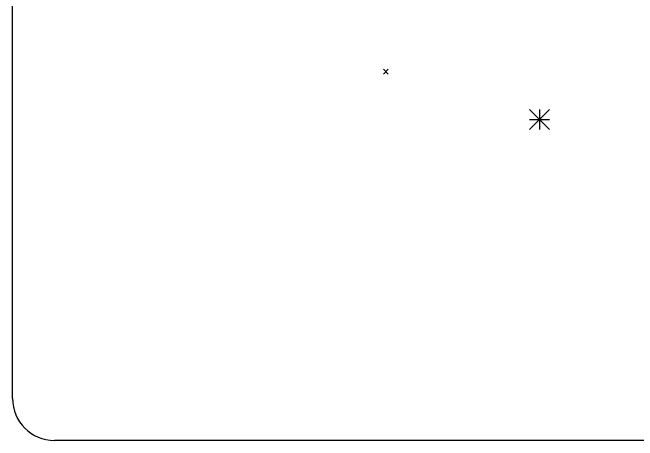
# Model space of a CAD drawing. Extents: x 28 to 108, y -142 to -30.
# Drawn here: x 30 to 67.84, y -112.54 to -86.61 of the extents above; entities that cross this region are included whole.
import ezdxf

# ---------------------------------------------------------------- set-up
doc = ezdxf.new("R2010")
doc.units = 0
doc.layers.add('BLACK', color=7, linetype='CONTINUOUS')

msp = doc.modelspace()

# ---------------------------------------------------------------- linework, layer by layer
at = {"layer": 'BLACK', "linetype": 'CONTINUOUS'}
for p, q in [((30, -110), (30, -33)), ((52.45, -90.05), (52.75, -90.35)), ((52.75, -90.05), (52.45, -90.35)), ((61.3, -92.5), (62.5, -93.7)), ((62.5, -92.5), (61.3, -93.7)), ((61.9, -92.5), (61.9, -93.7)), ((61.3, -93.1), (62.5, -93.1)), ((105.46, -112.54), (32.54, -112.542))]:
    msp.add_line(p, q, dxfattribs=at)
at = {"layer": 'BLACK'}
msp.add_arc((32.542, -110), 2.542, -180, -90.0451, dxfattribs=at)

doc.saveas('drawing.dxf')
